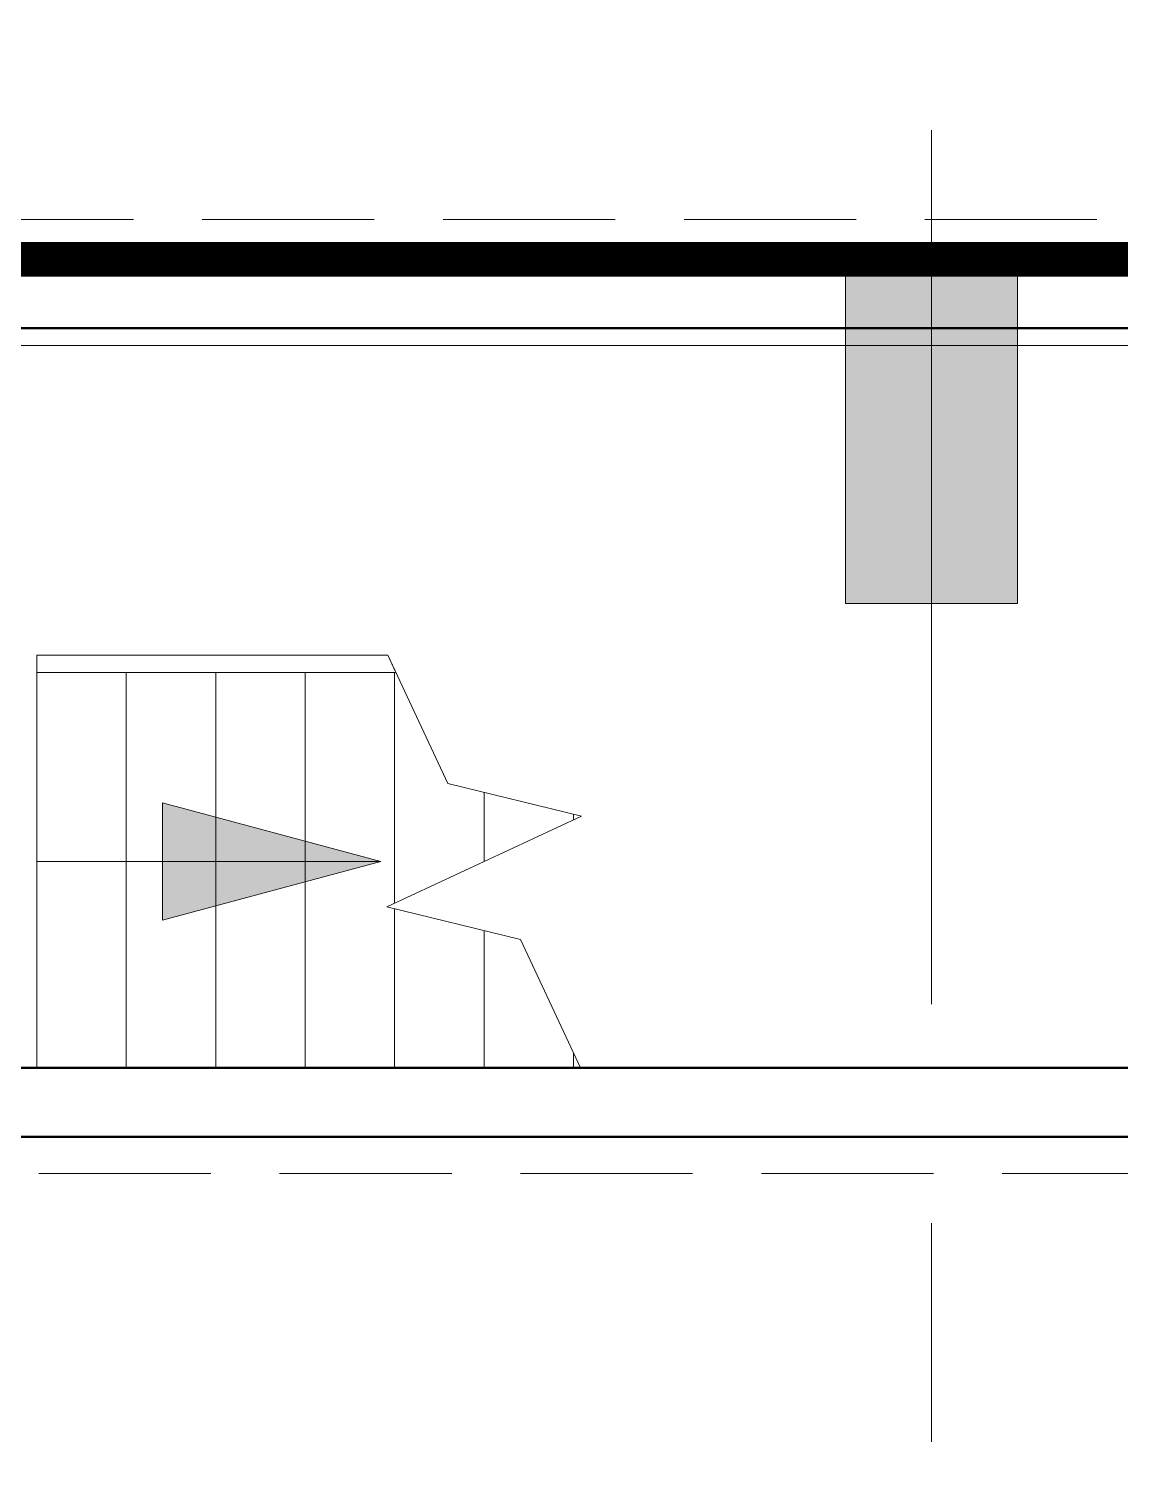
# Model space of a CAD drawing. Header units: metres. Extents: x 497148 to 498044, y 2998751 to 2999627.
# Drawn here: x 497589.311 to 497592.483, y 2999110.075 to 2999114.253 of the extents above; entities that cross this region are included whole.
import ezdxf

# ---------------------------------------------------------------- set-up
doc = ezdxf.new("R2010")
doc.units = ezdxf.units.M
for name, pattern in [('CENTER', [2, 1.25, -0.25, 0.25, -0.25]), ('DOTE', [2.4200000000000004, 2, -0.2, 0.02, -0.2]), ('ZQWS-虚线', [700.0000000000001, 500.0000000000001, -200]), ('ZQWS-轴网线', [4448, 2540, -636, 636, -636])]:
    doc.linetypes.add(name, pattern=pattern)
for name, color, linetype in [('A-WALL', 4, 'Continuous'), ('A-护栏', 13, 'Continuous'), ('A-楼板', 5, 'Continuous'), ('DOTE', 1, 'CENTER'), ('新建建筑', 2, 'Continuous'), ('楼层平面', 7, 'Continuous')]:
    doc.layers.add(name, color=color, linetype=linetype)
for name, color, linetype, lineweight in [('A-楼梯', 2, 'Continuous', 18), ('A-楼梯-面层线', 105, 'Continuous', 18), ('uBIM建-楼梯', 8, 'Continuous', 5), ('常规模型', 2, 'Continuous', 18), ('结-COLU', 7, 'Continuous', 5)]:
    doc.layers.add(name, color=color, linetype=linetype, lineweight=lineweight)
doc.layers.add('建筑轴线', color=1, linetype='DOTE', lineweight=15, plot=False)

# ---------------------------------------------------------------- blocks, each defined once
blk = doc.blocks.new('新块')
at = {"layer": '建筑轴线', "ltscale": 3}
blk.add_lwpolyline([(497572.434313934, 2999113.332702593), (497785.434313934, 2999113.332702593), (497785.434313934, 2999077.832702593), (497572.434313934, 2999077.832702593)], close=True, dxfattribs=at)
at = {"layer": '新建建筑', "linetype": 'Continuous', "const_width": 0.1}
blk.add_lwpolyline([(497785.684313934, 2999077.582702593), (497572.184313934, 2999077.582702593), (497572.184313934, 2999113.582702593), (497785.684313934, 2999113.582702593)], close=True, dxfattribs=at)
blk = doc.blocks.new('一层_dwg_一层-5204054-0_000平面图_118')
at = {"layer": '结-COLU', "color": 0, "flags": 128}
blk.add_lwpolyline([(49966.49610975757, 65529.4777527389), (50466.49610975758, 65529.4777527389), (50466.49610975758, 64529.4777527389), (49966.49610975757, 64529.4777527389)], close=True, dxfattribs=at)
blk = doc.blocks.new('一层_dwg-4685749-0_000平面图_118')
at = {"lineweight": 5}
h = blk.add_hatch(color=0, dxfattribs=at)
h.paths.add_polyline_path([(178893.7664674755, 10714.37364341245), (179393.7664674756, 10714.37364341245), (179393.7664674756, 11214.37364341245), (178893.7664674755, 11214.37364341245)], flags=0)
h.paths.add_polyline_path([(151568.7664674752, 10714.37364341291), (152068.7664674752, 10714.37364341291), (152068.7664674752, 11414.37364341292), (151568.7664674752, 11414.37364341292)], flags=0)
h.paths.add_polyline_path([(229893.7664674754, 10714.37364341291), (230393.7664674754, 10714.37364341291), (230393.7664674754, 11414.37364341292), (229893.7664674754, 11414.37364341292)], flags=0)
h.paths.add_polyline_path([(188068.7664674753, 10714.37364341291), (188068.7664674753, 11414.37364341292), (187568.7664674753, 11414.37364341292), (187568.7664674753, 10714.37364341291)], flags=0)
h.paths.add_polyline_path([(229743.7664674754, 10714.37364341291), (229743.7664674754, 11414.37364341292), (229243.7664674754, 11414.37364341292), (229243.7664674754, 10714.37364341291)], flags=0)
h.paths.add_polyline_path([(211568.7664674754, 10714.37364341291), (212068.7664674754, 10714.37364341291), (212068.7664674754, 11414.37364341292), (211568.7664674754, 11414.37364341292)], flags=0)
h.paths.add_polyline_path([(42068.76646747504, 10714.37364341291), (42568.76646747505, 10714.37364341291), (42568.76646747505, 11414.37364341292), (42068.76646747504, 11414.37364341292)], flags=0)
h.paths.add_polyline_path([(217568.7664674754, 10714.37364341291), (218068.7664674754, 10714.37364341291), (218068.7664674754, 11414.37364341292), (217568.7664674754, 11414.37364341292)], flags=0)
h.paths.add_polyline_path([(55568.76646747506, 10714.37364341291), (56068.76646747508, 10714.37364341291), (56068.76646747508, 11414.37364341292), (55568.76646747506, 11414.37364341292)], flags=0)
h.paths.add_polyline_path([(115568.7664674751, 10714.37364341291), (116068.7664674751, 10714.37364341291), (116068.7664674751, 11414.37364341292), (115568.7664674751, 11414.37364341292)], flags=0)
h.paths.add_polyline_path([(50068.76646747505, 10714.37364341291), (50068.76646747505, 11414.37364341292), (49568.76646747506, 11414.37364341292), (49568.76646747506, 10714.37364341291)], flags=0)
h.paths.add_polyline_path([(181568.7664674753, 10714.37364341291), (182068.7664674753, 10714.37364341291), (182068.7664674753, 11414.37364341292), (181568.7664674753, 11414.37364341292)], flags=0)
h.paths.add_polyline_path([(109743.7664674751, 10714.37364341291), (109743.7664674751, 11414.37364341292), (109243.7664674751, 11414.37364341292), (109243.7664674751, 10714.37364341291)], flags=0)
h.paths.add_polyline_path([(91568.7664674751, 10714.37364341291), (92068.7664674751, 10714.37364341291), (92068.7664674751, 11414.37364341292), (91568.7664674751, 11414.37364341292)], flags=0)
h.paths.add_polyline_path([(236068.7664674754, 10714.37364341291), (236068.7664674754, 11414.37364341292), (235568.7664674754, 11414.37364341292), (235568.7664674754, 10714.37364341291)], flags=0)
h.paths.add_polyline_path([(74068.76646747508, 10714.37364341291), (74068.76646747508, 11414.37364341292), (73568.76646747508, 11414.37364341292), (73568.76646747508, 10714.37364341291)], flags=0)
h.paths.add_polyline_path([(88568.7664674751, 10714.37364341291), (89068.76646747511, 10714.37364341291), (89068.76646747511, 11214.37364341292), (88568.7664674751, 11214.37364341292)], flags=0)
h.paths.add_polyline_path([(61568.76646747507, 10714.37364341291), (62068.76646747508, 10714.37364341291), (62068.76646747508, 11414.37364341292), (61568.76646747507, 11414.37364341292)], flags=0)
h.paths.add_polyline_path([(133568.7664674752, 10714.37364341291), (134068.7664674752, 10714.37364341291), (134068.7664674752, 11414.37364341292), (133568.7664674752, 11414.37364341292)], flags=0)
h.paths.add_polyline_path([(67568.76646747506, 10714.37364341291), (68068.76646747506, 10714.37364341291), (68068.76646747506, 11414.37364341292), (67568.76646747506, 11414.37364341292)], flags=0)
h.paths.add_polyline_path([(169568.7664674752, 10714.37364341291), (170068.7664674752, 10714.37364341291), (170068.7664674752, 11414.37364341292), (169568.7664674752, 11414.37364341292)], flags=0)
h.paths.add_polyline_path([(193568.7664674754, 10714.37364341291), (194068.7664674754, 10714.37364341291), (194068.7664674754, 11414.37364341292), (193568.7664674754, 11414.37364341292)], flags=0)
h.paths.add_polyline_path([(200068.7664674753, 10714.37364341291), (200068.7664674753, 11414.37364341292), (199568.7664674754, 11414.37364341292), (199568.7664674754, 10714.37364341291)], flags=0)
h.paths.add_polyline_path([(164068.7664674752, 10714.37364341291), (164068.7664674752, 11414.37364341292), (163568.7664674752, 11414.37364341292), (163568.7664674752, 10714.37364341291)], flags=0)
h.paths.add_polyline_path([(176393.7664674753, 10714.37364341291), (176393.7664674753, 11414.37364341292), (175893.7664674753, 11414.37364341292), (175893.7664674753, 10714.37364341291)], flags=0)
h.paths.add_polyline_path([(205868.7664674753, 10714.37364341291), (206368.7664674752, 10714.37364341291), (206368.7664674752, 11414.37364341292), (205868.7664674753, 11414.37364341292)], flags=0)
h.paths.add_polyline_path([(223568.7664674754, 10714.37364341291), (224068.7664674754, 10714.37364341291), (224068.7664674754, 11414.37364341292), (223568.7664674754, 11414.37364341292)], flags=0)
h.paths.add_polyline_path([(249568.7664674754, 10714.37364341291), (249568.7664674754, 11414.37364341292), (249068.7664674754, 11414.37364341292), (249068.7664674754, 10714.37364341291)], flags=0)
h.paths.add_polyline_path([(175743.7664674752, 10714.37364341291), (175743.7664674752, 11414.37364341292), (175243.7664674752, 11414.37364341292), (175243.7664674752, 10714.37364341291)], flags=0)
h.paths.add_polyline_path([(255568.7664674755, 10714.37364341291), (255568.7664674755, 11414.37364341292), (255068.7664674754, 11414.37364341292), (255068.7664674754, 10714.37364341291)], flags=0)
h.paths.add_polyline_path([(128068.7664674751, 10714.37364341291), (128068.7664674751, 11414.37364341292), (127568.7664674752, 11414.37364341292), (127568.7664674752, 10714.37364341291)], flags=0)
h.paths.add_polyline_path([(79568.76646747508, 10714.37364341291), (80068.76646747507, 10714.37364341291), (80068.76646747507, 11414.37364341292), (79568.76646747508, 11414.37364341292)], flags=0)
h.paths.add_polyline_path([(243568.7664674754, 10714.37364341291), (243568.7664674754, 11414.37364341292), (243068.7664674754, 11414.37364341292), (243068.7664674754, 10714.37364341291)], flags=0)
h.paths.add_polyline_path([(85568.76646747511, 10714.37364341291), (86068.7664674751, 10714.37364341291), (86068.7664674751, 11414.37364341292), (85568.76646747511, 11414.37364341292)], flags=0)
h.paths.add_polyline_path([(98068.76646747511, 10714.37364341293), (98068.76646747511, 11414.37364341294), (97568.76646747511, 11414.37364341294), (97568.76646747511, 10714.37364341293), (97686.14037143515, 10714.37364341293)], flags=0)
h.paths.add_polyline_path([(103568.7664674751, 10714.37364341293), (104068.7664674751, 10714.37364341293), (104068.7664674751, 11414.37364341294), (103568.7664674751, 11414.37364341294)], flags=0)
h.paths.add_polyline_path([(121568.766467475, 10714.37364341294), (122068.766467475, 10714.37364341294), (122068.766467475, 11414.37364341294), (121568.766467475, 11414.37364341294)], flags=0)
h.paths.add_polyline_path([(110393.7664674751, 10714.37364341294), (110393.7664674751, 11414.37364341294), (109893.7664674751, 11414.37364341294), (109893.7664674751, 10714.37364341294)], flags=0)
h.paths.add_polyline_path([(146068.7664674752, 10714.37364341295), (146068.7664674752, 11414.37364341295), (145568.7664674752, 11414.37364341295), (145568.7664674752, 10714.37364341295)], flags=0)
h.paths.add_polyline_path([(158068.7664674752, 10714.37364341295), (158068.7664674752, 11414.37364341295), (157568.7664674752, 11414.37364341295), (157568.7664674752, 10714.37364341295)], flags=0)
h.paths.add_polyline_path([(140068.7664674752, 10714.37364341295), (140068.7664674752, 11414.37364341295), (139568.7664674752, 11414.37364341295), (139568.7664674752, 10714.37364341295)], flags=0)
h.paths.add_polyline_path([(243568.7664674752, 13164.37364341227), (243568.7664674752, 13664.37364341227), (243068.7664674752, 13664.37364341227), (243068.7664674752, 13164.37364341227)], flags=0)
h.paths.add_polyline_path([(249068.7664674752, 13164.37364341227), (249568.7664674752, 13164.37364341227), (249568.7664674752, 13664.37364341227), (249068.7664674752, 13664.37364341227)], flags=0)
h.paths.add_polyline_path([(140068.766467475, 15214.37364341295), (140068.766467475, 15714.37364341295), (139568.7664674751, 15714.37364341295), (139568.7664674751, 15214.37364341295)], flags=0)
h.paths.add_polyline_path([(157568.7664674753, 15214.37364341295), (158068.7664674753, 15214.37364341295), (158068.7664674753, 15714.37364341295), (157568.7664674753, 15714.37364341295)], flags=0)
h.paths.add_polyline_path([(151568.7664674751, 15214.37364341295), (152068.7664674751, 15214.37364341295), (152068.7664674751, 15714.37364341295), (151568.7664674751, 15714.37364341295)], flags=0)
h.paths.add_polyline_path([(128068.766467475, 15214.37364341295), (128068.766467475, 15714.37364341295), (127568.766467475, 15714.37364341295), (127568.766467475, 15214.37364341295)], flags=0)
h.paths.add_polyline_path([(146068.7664674751, 15214.37364341295), (146068.7664674751, 15714.37364341295), (145568.766467475, 15714.37364341295), (145568.766467475, 15214.37364341295)], flags=0)
h.paths.add_polyline_path([(133568.766467475, 15214.37364341295), (134068.766467475, 15214.37364341295), (134068.766467475, 15714.37364341295), (133568.766467475, 15714.37364341295)], flags=0)
h.paths.add_polyline_path([(88568.7664674751, 18064.37364341292), (89068.76646747511, 18064.37364341292), (89068.76646747511, 18564.37364341292), (88568.7664674751, 18564.37364341292)], flags=0)
h.paths.add_polyline_path([(79718.76646747516, 18064.37364341292), (80068.76646747507, 18064.37364341292), (80068.76646747507, 18564.37364341292), (79568.76646747508, 18564.37364341292), (79568.76646747508, 18064.37364341292)], flags=0)
h.paths.add_polyline_path([(85568.76646747511, 18064.37364341292), (86068.7664674751, 18064.37364341292), (86068.7664674751, 18564.37364341292), (85568.76646747511, 18564.37364341292)], flags=0)
h.paths.add_polyline_path([(74068.76646747508, 18064.37364341293), (74068.76646747508, 18564.37364341293), (73568.76646747508, 18564.37364341293), (73568.76646747508, 18064.37364341293)], flags=0)
h.paths.add_polyline_path([(178893.7664674756, 18064.37364341294), (179393.7664674756, 18064.37364341294), (179393.7664674756, 18564.37364341294), (178893.7664674756, 18564.37364341294)], flags=0)
h.paths.add_polyline_path([(164068.7664674751, 18064.37364341295), (164068.7664674751, 18564.37364341295), (163568.7664674751, 18564.37364341295), (163568.7664674751, 18064.37364341295)], flags=0)
h.paths.add_polyline_path([(175243.7664674751, 18064.37364341295), (175743.7664674751, 18064.37364341295), (175743.7664674751, 18564.37364341295), (175243.7664674751, 18564.37364341295)], flags=0)
h.paths.add_polyline_path([(175893.7664674753, 18064.37364341295), (176393.7664674753, 18064.37364341295), (176393.7664674753, 18564.37364341295), (175893.7664674753, 18564.37364341295)], flags=0)
h.paths.add_polyline_path([(169568.7664674751, 18064.37364341299), (170068.7664674751, 18064.37364341299), (170068.7664674751, 18564.37364341299), (169568.7664674751, 18564.37364341299)], flags=0)
h.paths.add_polyline_path([(169568.7664674752, 20714.37364341298), (170068.7664674752, 20714.37364341298), (170068.7664674752, 21714.37364341298), (169568.7664674752, 21714.37364341298), (169568.7664674752, 21013.89584500883)], flags=0)
h.paths.add_polyline_path([(55568.76646747506, 20714.37364341298), (56068.76646747508, 20714.37364341298), (56068.76646747508, 21714.37364341298), (55568.76646747506, 21714.37364341298), (55568.76646747506, 21013.89584500883)], flags=0)
h.paths.add_polyline_path([(175743.7664674753, 20714.37364341298), (175743.7664674753, 21714.37364341298), (175243.7664674753, 21714.37364341298), (175243.7664674753, 20714.37364341298)], flags=0)
h.paths.add_polyline_path([(49568.76646747506, 20714.37364341298), (50068.76646747505, 20714.37364341298), (50068.76646747505, 21714.37364341298), (49568.76646747506, 21714.37364341298), (49568.76646747506, 21013.89584500883)], flags=0)
h.paths.add_polyline_path([(164068.7664674752, 20714.37364341298), (164068.7664674752, 21714.37364341298), (163568.7664674752, 21714.37364341298), (163568.7664674752, 20714.37364341298)], flags=0)
h.paths.add_polyline_path([(133568.7664674752, 20714.37364341298), (134068.7664674752, 20714.37364341298), (134068.7664674752, 21714.37364341298), (133568.7664674752, 21714.37364341298), (133568.7664674752, 21013.89584500883)], flags=0)
h.paths.add_polyline_path([(158068.7664674752, 20714.37364341298), (158068.7664674752, 21714.37364341298), (157568.7664674752, 21714.37364341298), (157568.7664674752, 20714.37364341298)], flags=0)
h.paths.add_polyline_path([(92068.7664674751, 20714.37364341298), (92068.7664674751, 21714.37364341298), (91568.7664674751, 21714.37364341298), (91568.7664674751, 20714.37364341298)], flags=0)
h.paths.add_polyline_path([(61568.76646747507, 20714.37364341298), (62068.76646747508, 20714.37364341298), (62068.76646747508, 21714.37364341298), (61568.76646747507, 21714.37364341298), (61568.76646747507, 21013.89584500883)], flags=0)
h.paths.add_polyline_path([(73568.76646747508, 20714.37364341298), (74068.76646747508, 20714.37364341298), (74068.76646747508, 21714.37364341298), (73568.76646747508, 21714.37364341298), (73568.76646747508, 21013.89584500883)], flags=0)
h.paths.add_polyline_path([(67568.76646747507, 20714.37364341298), (68068.76646747507, 20714.37364341298), (68068.76646747507, 21714.37364341298), (67568.76646747507, 21714.37364341298), (67568.76646747507, 21013.89584500883)], flags=0)
h.paths.add_polyline_path([(85568.76646747511, 20714.37364341298), (86068.7664674751, 20714.37364341298), (86068.7664674751, 21714.37364341298), (85568.76646747511, 21714.37364341298), (85568.76646747511, 21013.89584500883)], flags=0)
h.paths.add_polyline_path([(109743.7664674751, 20714.37364341298), (109743.7664674751, 21714.37364341298), (109243.7664674751, 21714.37364341298), (109243.7664674751, 20714.37364341298)], flags=0)
h.paths.add_polyline_path([(42068.76646747504, 20714.37364341298), (42568.76646747505, 20714.37364341298), (42568.76646747505, 21714.37364341298), (42068.76646747504, 21714.37364341298), (42068.76646747504, 21013.89584500883)], flags=0)
h.paths.add_polyline_path([(151568.7664674752, 20714.37364341298), (152068.7664674752, 20714.37364341298), (152068.7664674752, 21714.37364341298), (151568.7664674752, 21714.37364341298), (151568.7664674752, 21013.89584500883)], flags=0)
h.paths.add_polyline_path([(206368.7664674752, 20714.373643413), (206368.7664674752, 21714.37364341299), (205868.7664674753, 21714.37364341299), (205868.7664674753, 20714.373643413)], flags=0)
h.paths.add_polyline_path([(249068.7664674754, 20714.373643413), (249568.7664674754, 20714.373643413), (249568.7664674754, 21714.37364341299), (249068.7664674754, 21714.37364341299), (249068.7664674754, 21013.89584500883)], flags=0)
h.paths.add_polyline_path([(255568.7664674755, 20714.373643413), (255568.7664674755, 21714.37364341299), (255068.7664674754, 21714.37364341299), (255068.7664674754, 20714.373643413)], flags=0)
h.paths.add_polyline_path([(212068.7664674754, 20714.373643413), (212068.7664674754, 21714.37364341299), (211568.7664674754, 21714.37364341299), (211568.7664674754, 20714.373643413)], flags=0)
h.paths.add_polyline_path([(217568.7664674754, 20714.373643413), (218068.7664674754, 20714.373643413), (218068.7664674754, 21714.37364341299), (217568.7664674754, 21714.37364341299), (217568.7664674754, 21013.89584500883)], flags=0)
h.paths.add_polyline_path([(224068.7664674754, 20714.373643413), (224068.7664674754, 21714.37364341299), (223568.7664674754, 21714.37364341299), (223568.7664674754, 20714.373643413)], flags=0)
h.paths.add_polyline_path([(199568.7664674754, 20714.373643413), (200068.7664674753, 20714.373643413), (200068.7664674753, 21714.37364341299), (199568.7664674754, 21714.37364341299), (199568.7664674754, 21013.89584500883)], flags=0)
h.paths.add_polyline_path([(193568.7664674754, 20714.373643413), (194068.7664674754, 20714.373643413), (194068.7664674754, 21714.37364341299), (193568.7664674754, 21714.37364341299), (193568.7664674754, 21013.89584500883)], flags=0)
h.paths.add_polyline_path([(80068.76646747507, 20714.373643413), (80068.76646747507, 21714.37364341299), (79568.76646747508, 21714.37364341299), (79568.76646747508, 20714.373643413)], flags=0)
h.paths.add_polyline_path([(97686.14037143515, 20714.373643413), (98068.76646747511, 20714.373643413), (98068.76646747511, 21714.37364341299), (97568.76646747511, 21714.37364341299), (97568.76646747511, 20714.373643413)], flags=0)
h.paths.add_polyline_path([(116068.7664674751, 20714.373643413), (116068.7664674751, 21714.37364341299), (115568.7664674751, 21714.37364341299), (115568.7664674751, 20714.373643413)], flags=0)
h.paths.add_polyline_path([(104068.7664674751, 20714.373643413), (104068.7664674751, 21714.37364341299), (103568.7664674751, 21714.37364341299), (103568.7664674751, 20714.373643413)], flags=0)
h.paths.add_polyline_path([(181568.7664674753, 20714.373643413), (182068.7664674753, 20714.373643413), (182068.7664674753, 21714.37364341299), (181568.7664674753, 21714.37364341299), (181568.7664674753, 21013.89584500883)], flags=0)
h.paths.add_polyline_path([(188068.7664674753, 20714.373643413), (188068.7664674753, 21714.37364341299), (187568.7664674753, 21714.37364341299), (187568.7664674753, 20714.373643413)], flags=0)
h.paths.add_polyline_path([(235568.7664674754, 20714.373643413), (236068.7664674754, 20714.373643413), (236068.7664674754, 21714.37364341299), (235568.7664674754, 21714.37364341299), (235568.7664674754, 21013.89584500883)], flags=0)
h.paths.add_polyline_path([(229243.7664674754, 20714.373643413), (229743.7664674754, 20714.373643413), (229743.7664674754, 21714.37364341299), (229243.7664674754, 21714.37364341299), (229243.7664674754, 21013.89584500883)], flags=0)
h.paths.add_polyline_path([(139568.7664674752, 20714.373643413), (140068.7664674752, 20714.373643413), (140068.7664674752, 21714.37364341299), (139568.7664674752, 21714.37364341299), (139568.7664674752, 21013.89584500883)], flags=0)
h.paths.add_polyline_path([(230393.7664674754, 20714.373643413), (230393.7664674754, 21714.37364341299), (229893.7664674754, 21714.37364341299), (229893.7664674754, 20714.373643413)], flags=0)
h.paths.add_polyline_path([(110393.7664674751, 20714.373643413), (110393.7664674751, 21714.37364341299), (109893.7664674751, 21714.37364341299), (109893.7664674751, 20714.373643413)], flags=0)
h.paths.add_polyline_path([(243068.7664674754, 20714.373643413), (243568.7664674754, 20714.373643413), (243568.7664674754, 21714.37364341299), (243068.7664674754, 21714.37364341299), (243068.7664674754, 21013.89584500883)], flags=0)
h.paths.add_polyline_path([(122068.766467475, 20714.373643413), (122068.766467475, 21714.37364341299), (121568.766467475, 21714.37364341299), (121568.766467475, 20714.373643413)], flags=0)
h.paths.add_polyline_path([(128068.766467475, 20714.373643413), (128068.766467475, 21714.37364341299), (127568.766467475, 21714.37364341299), (127568.766467475, 20714.373643413)], flags=0)
h.paths.add_polyline_path([(176393.7664674753, 20714.373643413), (176393.7664674753, 21714.37364341301), (175893.7664674753, 21714.37364341301), (175893.7664674753, 20714.373643413)], flags=0)
h.paths.add_polyline_path([(145568.7664674752, 20714.373643413), (146068.7664674752, 20714.373643413), (146068.7664674752, 21714.37364341301), (145568.7664674752, 21714.37364341301), (145568.7664674752, 21013.89584500883)], flags=0)
h.paths.add_polyline_path([(206368.7664674752, 23189.37364341294), (206368.7664674752, 24839.37364341293), (205868.7664674751, 24839.37364341293), (205868.7664674751, 23189.37364341294)], flags=0)
h.paths.add_polyline_path([(199568.7664674752, 23189.37364341294), (200068.7664674753, 23189.37364341294), (200068.7664674753, 24839.37364341293), (199568.7664674752, 24839.37364341293)], flags=0)
h.paths.add_polyline_path([(194068.7664674753, 23189.37364341294), (194068.7664674753, 24839.37364341293), (193568.7664674753, 24839.37364341293), (193568.7664674753, 23189.37364341294)], flags=0)
h.paths.add_polyline_path([(229043.7664674753, 23564.37364341293), (229743.7664674753, 23564.37364341293), (229743.7664674753, 24264.37364341292), (229043.7664674753, 24264.37364341292)], flags=0)
h.paths.add_polyline_path([(224168.7664674752, 23564.37364341293), (224168.7664674752, 24264.37364341292), (223468.7664674752, 24264.37364341292), (223468.7664674752, 23564.37364341293)], flags=0)
h.paths.add_polyline_path([(217468.7664674751, 23564.37364341293), (218168.766467475, 23564.37364341293), (218168.766467475, 24264.37364341292), (217468.7664674751, 24264.37364341292)], flags=0)
h.paths.add_polyline_path([(212168.7664674752, 23564.37364341293), (212168.7664674752, 24264.37364341292), (211468.7664674753, 24264.37364341292), (211468.7664674753, 23564.37364341293)], flags=0)
h.paths.add_polyline_path([(230593.7664674753, 23564.37364341583), (230593.7664674753, 24264.37364341583), (229893.7664674753, 24264.37364341583), (229893.7664674753, 23564.37364341583)], flags=0)
h.paths.add_polyline_path([(187543.7664674752, 24289.37364341293), (188093.7664674752, 24289.37364341293), (188093.7664674752, 24839.37364341293), (187543.7664674752, 24839.37364341293)], flags=0)
h.paths.add_polyline_path([(182093.7664674752, 24289.37364341293), (182093.7664674752, 24839.37364341293), (181543.7664674752, 24839.37364341293), (181543.7664674752, 24289.37364341293)], flags=0)
h.paths.add_polyline_path([(104093.7664674751, 24289.37364341294), (104093.7664674751, 24839.37364341293), (103543.7664674751, 24839.37364341293), (103543.7664674751, 24289.37364341294)], flags=0)
h.paths.add_polyline_path([(109893.7664674751, 24289.37364341294), (110443.7664674751, 24289.37364341294), (110443.7664674751, 24839.37364341293), (109893.7664674751, 24839.37364341293)], flags=0)
h.paths.add_polyline_path([(121543.7664674752, 24289.37364341294), (122093.7664674751, 24289.37364341294), (122093.7664674751, 24839.37364341293), (121543.7664674752, 24839.37364341293)], flags=0)
h.paths.add_polyline_path([(97686.14037143515, 24289.37364341294), (98093.76646747511, 24289.37364341294), (98093.76646747511, 24839.37364341293), (97543.76646747513, 24839.37364341293), (97543.76646747513, 24289.37364341294)], flags=0)
h.paths.add_polyline_path([(163543.7664674752, 24289.37364341294), (164093.7664674752, 24289.37364341294), (164093.7664674752, 24839.37364341293), (163543.7664674752, 24839.37364341293)], flags=0)
h.paths.add_polyline_path([(175193.7664674753, 24289.37364341294), (175743.7664674753, 24289.37364341294), (175743.7664674753, 24839.37364341293), (175193.7664674753, 24839.37364341293)], flags=0)
h.paths.add_polyline_path([(133543.7664674751, 24289.37364341294), (134093.7664674752, 24289.37364341294), (134093.7664674752, 24839.37364341293), (133543.7664674751, 24839.37364341293)], flags=0)
h.paths.add_polyline_path([(175893.7664674753, 24289.37364341294), (176443.7664674753, 24289.37364341294), (176443.7664674753, 24839.37364341293), (175893.7664674753, 24839.37364341293)], flags=0)
h.paths.add_polyline_path([(146093.7664674752, 24289.37364341294), (146093.7664674752, 24839.37364341293), (145543.7664674752, 24839.37364341293), (145543.7664674752, 24289.37364341294)], flags=0)
h.paths.add_polyline_path([(80093.7664674751, 24289.37364341294), (80093.7664674751, 24839.37364341293), (79543.76646747511, 24839.37364341293), (79543.76646747511, 24289.37364341294)], flags=0)
h.paths.add_polyline_path([(85543.7664674751, 24289.37364341294), (86093.76646747511, 24289.37364341294), (86093.76646747511, 24839.37364341293), (85543.7664674751, 24839.37364341293)], flags=0)
h.paths.add_polyline_path([(128093.7664674752, 24289.37364341294), (128093.7664674752, 24839.37364341293), (127543.7664674751, 24839.37364341293), (127543.7664674751, 24289.37364341294)], flags=0)
h.paths.add_polyline_path([(151543.7664674752, 24289.37364341294), (152093.7664674752, 24289.37364341294), (152093.7664674752, 24839.37364341293), (151543.7664674752, 24839.37364341293)], flags=0)
h.paths.add_polyline_path([(109193.7664674751, 24289.37364341294), (109743.7664674751, 24289.37364341294), (109743.7664674751, 24839.37364341293), (109193.7664674751, 24839.37364341293)], flags=0)
h.paths.add_polyline_path([(169543.7664674752, 24289.37364341295), (170093.7664674752, 24289.37364341295), (170093.7664674752, 24839.37364341295), (169543.7664674752, 24839.37364341295)], flags=0)
h.paths.add_polyline_path([(140093.7664674752, 24289.37364341295), (140093.7664674752, 24839.37364341295), (139543.7664674752, 24839.37364341295), (139543.7664674752, 24289.37364341295)], flags=0)
h.paths.add_polyline_path([(157543.7664674752, 24289.37364341295), (158093.7664674752, 24289.37364341295), (158093.7664674752, 24839.37364341295), (157543.7664674752, 24839.37364341295)], flags=0)
h.paths.add_polyline_path([(91543.76646747511, 24289.37364341295), (92093.7664674751, 24289.37364341295), (92093.7664674751, 24839.37364341295), (91543.76646747511, 24839.37364341295)], flags=0)
h.paths.add_polyline_path([(115543.7664674751, 24289.37364341295), (116093.7664674751, 24289.37364341295), (116093.7664674751, 24839.37364341295), (115543.7664674751, 24839.37364341295)], flags=0)
h.paths.add_polyline_path([(235543.7664674755, 27439.3736434129), (236093.7664674755, 27439.3736434129), (236093.7664674755, 27989.3736434129), (235543.7664674755, 27989.3736434129)], flags=0)
h.paths.add_polyline_path([(243043.7664674755, 27439.3736434129), (243593.7664674754, 27439.3736434129), (243593.7664674754, 27989.3736434129), (243043.7664674755, 27989.3736434129)], flags=0)
h.paths.add_polyline_path([(249593.7664674755, 27439.3736434129), (249593.7664674755, 27989.3736434129), (249043.7664674755, 27989.3736434129), (249043.7664674755, 27439.3736434129)], flags=0)
h.paths.add_polyline_path([(62093.76646747501, 27439.37364341294), (62093.76646747501, 27989.37364341294), (61543.76646747503, 27989.37364341294), (61543.76646747503, 27439.37364341294)], flags=0)
h.paths.add_polyline_path([(64568.76646747502, 27439.37364341294), (65118.76646747503, 27439.37364341294), (65118.76646747503, 27989.37364341294), (64568.76646747502, 27989.37364341294)], flags=0)
h.paths.add_polyline_path([(56093.76646747508, 27439.37364341294), (56093.76646747508, 27989.37364341294), (55543.76646747507, 27989.37364341294), (55543.76646747507, 27439.37364341294)], flags=0)
h.paths.add_polyline_path([(50093.76646747506, 27439.37364341294), (50093.76646747506, 27989.37364341294), (49558.76646747514, 27989.37364341294), (49558.76646747514, 27439.37364341294)], flags=0)
h.paths.add_polyline_path([(255568.7664674753, 27464.37364341294), (255568.7664674753, 27964.37364341293), (254768.7664674754, 27964.37364341293), (254768.7664674754, 27464.37364341294)], flags=0)
h.paths.add_polyline_path([(42578.76646747513, 27464.37364341294), (42578.76646747513, 27964.37364341295), (42068.76646747504, 27964.37364341295), (42068.76646747504, 27464.37364341294)], flags=0)
h.paths.add_polyline_path([(243593.7664674754, 34739.37364341291), (243593.7664674754, 35289.3736434129), (243043.7664674755, 35289.3736434129), (243043.7664674755, 34739.37364341291)], flags=0)
h.paths.add_polyline_path([(249043.7664674755, 34739.37364341291), (249593.7664674755, 34739.37364341291), (249593.7664674755, 35289.3736434129), (249043.7664674755, 35289.3736434129)], flags=0)
h.paths.add_polyline_path([(236093.7664674755, 34739.37364341291), (236093.7664674755, 35289.3736434129), (235543.7664674755, 35289.3736434129), (235543.7664674755, 34739.37364341291)], flags=0)
h.paths.add_polyline_path([(64568.76646747502, 34739.37364341295), (65118.76646747503, 34739.37364341295), (65118.76646747503, 35289.37364341295), (64568.76646747502, 35289.37364341295)], flags=0)
h.paths.add_polyline_path([(55543.76646747507, 34739.37364341295), (56093.76646747508, 34739.37364341295), (56093.76646747508, 35289.37364341295), (55543.76646747507, 35289.37364341295)], flags=0)
h.paths.add_polyline_path([(49558.76646747514, 34739.37364341295), (50093.76646747506, 34739.37364341295), (50093.76646747506, 35289.37364341295), (49558.76646747514, 35289.37364341295), (49558.76646747514, 35274.37364341288)], flags=0)
h.paths.add_polyline_path([(61543.76646747503, 34739.37364341295), (62093.76646747501, 34739.37364341295), (62093.76646747501, 35289.37364341295), (61543.76646747503, 35289.37364341295)], flags=0)
h.paths.add_polyline_path([(42578.76646747513, 34764.37364341294), (42578.76646747513, 35264.37364341294), (42068.76646747504, 35264.37364341294), (42068.76646747504, 34764.37364341294)], flags=0)
h.paths.add_polyline_path([(255568.7664674753, 34764.37364341294), (255568.7664674753, 35264.37364341295), (254768.7664674754, 35264.37364341295), (254768.7664674754, 34764.37364341294)], flags=0)
h.paths.add_polyline_path([(229768.7664674755, 37589.37364341292), (229768.7664674755, 38139.37364341292), (229218.7664674755, 38139.37364341292), (229218.7664674755, 37589.37364341292)], flags=0)
h.paths.add_polyline_path([(187543.7664674754, 37589.37364341292), (188093.7664674754, 37589.37364341292), (188093.7664674754, 38139.37364341292), (187543.7664674754, 38139.37364341292)], flags=0)
h.paths.add_polyline_path([(236093.7664674755, 37589.37364341292), (236093.7664674755, 38139.37364341292), (235543.7664674755, 38139.37364341292), (235543.7664674755, 37589.37364341292)], flags=0)
h.paths.add_polyline_path([(212093.7664674754, 37589.37364341292), (212093.7664674754, 38139.37364341292), (211543.7664674754, 38139.37364341292), (211543.7664674754, 37589.37364341292)], flags=0)
h.paths.add_polyline_path([(182093.7664674754, 37589.37364341292), (182093.7664674754, 38139.37364341292), (181543.7664674754, 38139.37364341292), (181543.7664674754, 37589.37364341292)], flags=0)
h.paths.add_polyline_path([(243593.7664674754, 37589.37364341292), (243593.7664674754, 38139.37364341292), (243043.7664674755, 38139.37364341292), (243043.7664674755, 37589.37364341292)], flags=0)
h.paths.add_polyline_path([(230418.7664674755, 37589.37364341292), (230418.7664674755, 38139.37364341292), (229868.7664674755, 38139.37364341292), (229868.7664674755, 37589.37364341292)], flags=0)
h.paths.add_polyline_path([(199543.7664674754, 37589.37364341292), (200093.7664674754, 37589.37364341292), (200093.7664674754, 38139.37364341292), (199543.7664674754, 38139.37364341292)], flags=0)
h.paths.add_polyline_path([(249043.7664674755, 37589.37364341292), (249593.7664674755, 37589.37364341292), (249593.7664674755, 38139.37364341292), (249043.7664674755, 38139.37364341292)], flags=0)
h.paths.add_polyline_path([(205843.7664674754, 37589.37364341292), (206393.7664674753, 37589.37364341292), (206393.7664674753, 38139.37364341292), (205843.7664674754, 38139.37364341292)], flags=0)
h.paths.add_polyline_path([(223543.7664674755, 37589.37364341292), (224093.7664674754, 37589.37364341292), (224093.7664674754, 38139.37364341292), (223543.7664674755, 38139.37364341292)], flags=0)
h.paths.add_polyline_path([(218093.7664674754, 37589.37364341292), (218093.7664674754, 38139.37364341292), (217543.7664674754, 38139.37364341292), (217543.7664674754, 37589.37364341292)], flags=0)
h.paths.add_polyline_path([(194093.7664674754, 37589.37364341292), (194093.7664674754, 38139.37364341292), (193543.7664674754, 38139.37364341292), (193543.7664674754, 37589.37364341292)], flags=0)
h.paths.add_polyline_path([(163543.7664674753, 37589.37364341293), (164093.7664674752, 37589.37364341293), (164093.7664674752, 38139.37364341292), (163543.7664674753, 38139.37364341292)], flags=0)
h.paths.add_polyline_path([(157543.7664674753, 37589.37364341293), (158093.7664674753, 37589.37364341293), (158093.7664674753, 38139.37364341292), (157543.7664674753, 38139.37364341292)], flags=0)
h.paths.add_polyline_path([(176443.7664674755, 37589.37364341293), (176443.7664674755, 38139.37364341292), (175893.7664674755, 38139.37364341292), (175893.7664674755, 37589.37364341293)], flags=0)
h.paths.add_polyline_path([(146093.7664674752, 37589.37364341293), (146093.7664674752, 38139.37364341292), (145543.7664674752, 38139.37364341292), (145543.7664674752, 37589.37364341293)], flags=0)
h.paths.add_polyline_path([(169543.7664674752, 37589.37364341293), (170093.7664674752, 37589.37364341293), (170093.7664674752, 38139.37364341292), (169543.7664674752, 38139.37364341292)], flags=0)
h.paths.add_polyline_path([(139543.7664674752, 37589.37364341295), (140093.7664674752, 37589.37364341295), (140093.7664674752, 38139.37364341294), (139543.7664674752, 38139.37364341294)], flags=0)
h.paths.add_polyline_path([(91543.76646747511, 37589.37364341295), (92093.7664674751, 37589.37364341295), (92093.7664674751, 38139.37364341294), (91543.76646747511, 38139.37364341294)], flags=0)
h.paths.add_polyline_path([(97543.76646747517, 37589.37364341295), (98093.76646747516, 37589.37364341295), (98093.76646747516, 38139.37364341294), (97543.76646747517, 38139.37364341294)], flags=0)
h.paths.add_polyline_path([(80093.76646747516, 37589.37364341295), (80093.76646747516, 38139.37364341294), (79543.76646747514, 38139.37364341294), (79543.76646747514, 37589.37364341295)], flags=0)
h.paths.add_polyline_path([(115543.7664674752, 37589.37364341295), (116093.7664674752, 37589.37364341295), (116093.7664674752, 38139.37364341294), (115543.7664674752, 38139.37364341294)], flags=0)
h.paths.add_polyline_path([(134093.7664674752, 37589.37364341295), (134093.7664674752, 38139.37364341294), (133543.7664674752, 38139.37364341294), (133543.7664674752, 37589.37364341295)], flags=0)
h.paths.add_polyline_path([(85543.7664674751, 37589.37364341295), (86093.76646747511, 37589.37364341295), (86093.76646747511, 38139.37364341294), (85543.7664674751, 38139.37364341294)], flags=0)
h.paths.add_polyline_path([(104093.7664674752, 37589.37364341295), (104093.7664674752, 38139.37364341296), (103543.7664674752, 38139.37364341296), (103543.7664674752, 37589.37364341295)], flags=0)
h.paths.add_polyline_path([(109743.7664674751, 37589.37364341295), (109743.7664674751, 38139.37364341296), (109193.7664674751, 38139.37364341296), (109193.7664674751, 37589.37364341295)], flags=0)
h.paths.add_polyline_path([(56093.76646747508, 37589.37364341295), (56093.76646747508, 38139.37364341296), (55543.76646747507, 38139.37364341296), (55543.76646747507, 37589.37364341295)], flags=0)
h.paths.add_polyline_path([(73543.76646747514, 37589.37364341295), (74093.76646747514, 37589.37364341295), (74093.76646747514, 38139.37364341296), (73543.76646747514, 38139.37364341296)], flags=0)
h.paths.add_polyline_path([(50093.76646747506, 37589.37364341295), (50093.76646747506, 38139.37364341296), (49558.76646747514, 38139.37364341296), (49558.76646747514, 37589.37364341295)], flags=0)
h.paths.add_polyline_path([(127543.7664674752, 37589.37364341295), (128093.7664674752, 37589.37364341295), (128093.7664674752, 38139.37364341296), (127543.7664674752, 38139.37364341296)], flags=0)
h.paths.add_polyline_path([(122093.7664674751, 37589.37364341295), (122093.7664674751, 38139.37364341296), (121543.7664674751, 38139.37364341296), (121543.7664674751, 37589.37364341295)], flags=0)
h.paths.add_polyline_path([(110443.7664674752, 37589.37364341295), (110443.7664674752, 38139.37364341296), (109893.7664674752, 38139.37364341296), (109893.7664674752, 37589.37364341295)], flags=0)
h.paths.add_polyline_path([(175743.7664674753, 37589.37364341295), (175743.7664674753, 38139.37364341296), (175193.7664674753, 38139.37364341296), (175193.7664674753, 37589.37364341295)], flags=0)
h.paths.add_polyline_path([(152093.7664674752, 37589.37364341295), (152093.7664674752, 38139.37364341296), (151543.7664674752, 38139.37364341296), (151543.7664674752, 37589.37364341295)], flags=0)
h.paths.add_polyline_path([(68093.76646747513, 37589.37364341295), (68093.76646747513, 38139.37364341296), (67543.76646747513, 38139.37364341296), (67543.76646747513, 37589.37364341295)], flags=0)
h.paths.add_polyline_path([(62093.76646747507, 37589.37364341295), (62093.76646747507, 38139.37364341296), (61543.76646747508, 38139.37364341296), (61543.76646747508, 37589.37364341295)], flags=0)
h.paths.add_polyline_path([(42578.76646747513, 37614.37364341295), (42578.76646747513, 38114.37364341295), (42068.76646747504, 38114.37364341295), (42068.76646747504, 37614.37364341295)], flags=0)
h.paths.add_polyline_path([(255568.7664674753, 37614.37364341295), (255568.7664674753, 38114.37364341295), (254768.7664674754, 38114.37364341295), (254768.7664674754, 37614.37364341295)], flags=0)
h.paths.add_polyline_path([(243068.7664674752, 43764.35960061727), (243568.7664674752, 43764.35960061727), (243568.7664674752, 44264.35960061727), (243068.7664674752, 44264.35960061727), (243068.7664674752, 43864.3596006173)], flags=0)
h.paths.add_polyline_path([(249068.7664674752, 43764.35960061727), (249568.7664674752, 43764.35960061727), (249568.7664674752, 44264.35960061727), (249068.7664674752, 44264.35960061727)], flags=0)
h.paths.add_polyline_path([(255568.7664674755, 45714.37364341292), (255568.7664674755, 46714.37364341293), (255068.7664674754, 46714.37364341293), (255068.7664674754, 45714.37364341292)], flags=0)
h.paths.add_polyline_path([(249068.7664674754, 45714.37364341292), (249568.7664674754, 45714.37364341292), (249568.7664674754, 46714.37364341293), (249068.7664674754, 46714.37364341293)], flags=0)
h.paths.add_polyline_path([(243568.7664674754, 45714.37364341292), (243568.7664674754, 46714.37364341293), (243068.7664674754, 46714.37364341293), (243068.7664674754, 45714.37364341292)], flags=0)
h.paths.add_polyline_path([(187568.7664674753, 45714.37364341292), (188068.7664674753, 45714.37364341292), (188068.7664674753, 46714.37364341293), (187568.7664674753, 46714.37364341293)], flags=0)
h.paths.add_polyline_path([(182068.7664674753, 45714.37364341292), (182068.7664674753, 46714.37364341293), (181568.7664674753, 46714.37364341293), (181568.7664674753, 45714.37364341292)], flags=0)
h.paths.add_polyline_path([(229893.7664674754, 45714.37364341292), (230393.7664674754, 45714.37364341292), (230393.7664674754, 46714.37364341293), (229893.7664674754, 46714.37364341293)], flags=0)
h.paths.add_polyline_path([(229243.7664674754, 45714.37364341292), (229743.7664674754, 45714.37364341292), (229743.7664674754, 46714.37364341293), (229243.7664674754, 46714.37364341293)], flags=0)
h.paths.add_polyline_path([(236068.7664674754, 45714.37364341292), (236068.7664674754, 46714.37364341293), (235568.7664674754, 46714.37364341293), (235568.7664674754, 45714.37364341292)], flags=0)
h.paths.add_polyline_path([(212068.7664674754, 45714.37364341292), (212068.7664674754, 46714.37364341293), (211568.7664674754, 46714.37364341293), (211568.7664674754, 45714.37364341292)], flags=0)
h.paths.add_polyline_path([(193568.7664674754, 45714.37364341292), (194068.7664674754, 45714.37364341292), (194068.7664674754, 46714.37364341293), (193568.7664674754, 46714.37364341293)], flags=0)
h.paths.add_polyline_path([(199568.7664674754, 45714.37364341292), (200068.7664674753, 45714.37364341292), (200068.7664674753, 46714.37364341293), (199568.7664674754, 46714.37364341293)], flags=0)
h.paths.add_polyline_path([(205868.7664674753, 45714.37364341292), (206368.7664674752, 45714.37364341292), (206368.7664674752, 46714.37364341293), (205868.7664674753, 46714.37364341293)], flags=0)
h.paths.add_polyline_path([(223568.7664674754, 45714.37364341292), (224068.7664674754, 45714.37364341292), (224068.7664674754, 46714.37364341293), (223568.7664674754, 46714.37364341293)], flags=0)
h.paths.add_polyline_path([(218068.7664674754, 45714.37364341292), (218068.7664674754, 46714.37364341293), (217568.7664674754, 46714.37364341293), (217568.7664674754, 45714.37364341292)], flags=0)
h.paths.add_polyline_path([(146068.7664674752, 45714.37364341293), (146068.7664674752, 46714.37364341293), (145568.7664674752, 46714.37364341293), (145568.7664674752, 45714.37364341293)], flags=0)
h.paths.add_polyline_path([(176393.7664674753, 45714.37364341293), (176393.7664674753, 46714.37364341293), (175893.7664674753, 46714.37364341293), (175893.7664674753, 45714.37364341293)], flags=0)
h.paths.add_polyline_path([(49568.76646747506, 45714.37364341296), (50068.76646747505, 45714.37364341296), (50068.76646747505, 46714.37364341297), (49568.76646747506, 46714.37364341297)], flags=0)
h.paths.add_polyline_path([(42068.76646747504, 45714.37364341296), (42568.76646747505, 45714.37364341296), (42568.76646747505, 46714.37364341297), (42068.76646747504, 46714.37364341297)], flags=0)
h.paths.add_polyline_path([(163568.7664674752, 45714.37364341296), (164068.7664674752, 45714.37364341296), (164068.7664674752, 46714.37364341297), (163568.7664674752, 46714.37364341297)], flags=0)
h.paths.add_polyline_path([(170068.7664674752, 45714.37364341296), (170068.7664674752, 46714.37364341297), (169568.7664674752, 46714.37364341297), (169568.7664674752, 45714.37364341296)], flags=0)
h.paths.add_polyline_path([(91568.7664674751, 45714.37364341296), (92068.7664674751, 45714.37364341296), (92068.7664674751, 46714.37364341297), (91568.7664674751, 46714.37364341297)], flags=0)
h.paths.add_polyline_path([(121568.766467475, 45714.37364341296), (122068.766467475, 45714.37364341296), (122068.766467475, 46714.37364341297), (121568.766467475, 46714.37364341297)], flags=0)
h.paths.add_polyline_path([(128068.766467475, 45714.37364341296), (128068.766467475, 46714.37364341297), (127568.766467475, 46714.37364341297), (127568.766467475, 45714.37364341296)], flags=0)
h.paths.add_polyline_path([(103568.7664674751, 45714.37364341296), (104068.7664674751, 45714.37364341296), (104068.7664674751, 46714.37364341297), (103568.7664674751, 46714.37364341297)], flags=0)
h.paths.add_polyline_path([(74068.76646747508, 45714.37364341296), (74068.76646747508, 46714.37364341297), (73568.76646747508, 46714.37364341297), (73568.76646747508, 45714.37364341296)], flags=0)
h.paths.add_polyline_path([(86068.7664674751, 45714.37364341296), (86068.7664674751, 46714.37364341297), (85568.76646747511, 46714.37364341297), (85568.76646747511, 45714.37364341296)], flags=0)
h.paths.add_polyline_path([(157568.7664674752, 45714.37364341296), (158068.7664674752, 45714.37364341296), (158068.7664674752, 46714.37364341297), (157568.7664674752, 46714.37364341297)], flags=0)
h.paths.add_polyline_path([(110393.7664674751, 45714.37364341296), (110393.7664674751, 46714.37364341297), (109893.7664674751, 46714.37364341297), (109893.7664674751, 45714.37364341296)], flags=0)
h.paths.add_polyline_path([(68068.76646747507, 45714.37364341296), (68068.76646747507, 46714.37364341297), (67568.76646747507, 46714.37364341297), (67568.76646747507, 45714.37364341296)], flags=0)
h.paths.add_polyline_path([(175743.7664674753, 45714.37364341296), (175743.7664674753, 46714.37364341297), (175243.7664674753, 46714.37364341297), (175243.7664674753, 45714.37364341296)], flags=0)
h.paths.add_polyline_path([(61568.76646747507, 45714.37364341296), (62068.76646747508, 45714.37364341296), (62068.76646747508, 46714.37364341297), (61568.76646747507, 46714.37364341297)], flags=0)
h.paths.add_polyline_path([(80068.76646747507, 45714.37364341296), (80068.76646747507, 46714.37364341297), (79568.76646747508, 46714.37364341297), (79568.76646747508, 45714.37364341296)], flags=0)
h.paths.add_polyline_path([(133568.7664674752, 45714.37364341296), (134068.7664674752, 45714.37364341296), (134068.7664674752, 46714.37364341297), (133568.7664674752, 46714.37364341297)], flags=0)
h.paths.add_polyline_path([(97568.76646747511, 45714.37364341296), (98068.76646747511, 45714.37364341296), (98068.76646747511, 46714.37364341297), (97568.76646747511, 46714.37364341297)], flags=0)
h.paths.add_polyline_path([(55568.76646747506, 45714.37364341296), (56068.76646747508, 45714.37364341296), (56068.76646747508, 46714.37364341297), (55568.76646747506, 46714.37364341297)], flags=0)
h.paths.add_polyline_path([(139568.7664674752, 45714.37364341296), (140068.7664674752, 45714.37364341296), (140068.7664674752, 46714.37364341297), (139568.7664674752, 46714.37364341297)], flags=0)
h.paths.add_polyline_path([(109243.7664674751, 45714.37364341296), (109743.7664674751, 45714.37364341296), (109743.7664674751, 46714.37364341297), (109243.7664674751, 46714.37364341297)], flags=0)
h.paths.add_polyline_path([(115568.7664674751, 45714.37364341296), (116068.7664674751, 45714.37364341296), (116068.7664674751, 46714.37364341297), (115568.7664674751, 46714.37364341297)], flags=0)
h.paths.add_polyline_path([(152068.7664674752, 45714.37364341296), (152068.7664674752, 46714.37364341297), (151568.7664674752, 46714.37364341297), (151568.7664674752, 45714.37364341296)], flags=0)
at = {"color": 0}
blk.add_blockref('一层_dwg_一层-5204054-0_000平面图_118', (11602.27035771753, -18815.104109326), dxfattribs=at)
blk = doc.blocks.new('顶部扶栏类型 - 顶部扶栏_内部_-4688905-0_000平面图_118')
at = {"layer": 'A-护栏', "lineweight": 13}
for p, q in [((-29407.96984483232, 61766.26008165966), (-29407.96984483232, 61716.26008165965)), ((-29407.96984483232, 61766.26008165966), (-28387.56791666203, 61766.26008165966)), ((-28364.25253375428, 61716.26008165965), (-28387.56791666203, 61766.26008165966)), ((-29407.96984483232, 61716.26008165965), (-28364.25253375428, 61716.26008165965))]:
    blk.add_line(p, q, dxfattribs=at)
blk = doc.blocks.new('Aproll6 - type1-5216897-0_000平面图_134')
at = {"layer": '常规模型', "lineweight": 18}
blk.add_line((-30957.96984483239, 62916.66008165904), (46692.03015516754, 62916.66008165904), dxfattribs=at)
blk = doc.blocks.new('A$C19395157')
at = {"layer": 'uBIM建-楼梯', "lineweight": 9}
blk.add_hatch(color=256, dxfattribs=at).paths.add_polyline_path([(21464.02013383806, 37930.41300096782), (22099.02013383806, 38100.56073816156), (21464.02013383806, 38270.70847535529)], flags=0)
at = {"layer": 'A-WALL', "lineweight": 50}
for p, q in [((25199.02013383806, 39850.56073816144), (19549.02013383806, 39850.56073816144)), ((19549.02013383806, 39650.56073816144), (23449.02013383806, 39650.56073816144)), ((23449.02013383806, 39650.56073816144), (23949.02013383806, 39650.56073816144)), ((23949.02013383806, 39650.56073816144), (25199.02013383806, 39650.56073816144)), ((35749.02013383806, 37500.56073816144), (19249.02013383806, 37500.56073816144)), ((19249.02013383806, 37300.56073816144), (35949.02013383806, 37300.56073816144))]:
    blk.add_line(p, q, dxfattribs=at)
at = {"layer": 'A-楼板', "lineweight": 18}
blk.add_lwpolyline([(4449.020133838058, 39650.56073816144), (11449.02013383806, 39650.56073816144), (11949.02013383806, 39650.56073816144), (17449.02013383806, 39650.56073816144), (17949.02013383806, 39650.56073816144), (23449.02013383806, 39650.56073816144), (23949.02013383806, 39650.56073816144), (29449.02013383806, 39650.56073816144), (29949.02013383806, 39650.56073816144), (35449.02013383806, 39650.56073816144), (35949.02013383806, 39650.56073816144), (41449.02013383806, 39650.56073816144), (41949.02013383806, 39650.56073816144), (47449.02013383806, 39650.56073816144), (47949.02013383806, 39650.56073816144), (53449.02013383806, 39650.56073816144), (53949.02013383806, 39650.56073816144), (59429.02013383061, 39650.56073816144)], dxfattribs=at)
at = {"layer": 'A-楼梯', "lineweight": 18}
for p, q in [((21099.02013383817, 38700.56073816144), (21099.02013383817, 37500.56073816144)), ((22119.23553894518, 38700.56073816144), (21099.02013383817, 38700.56073816144)), ((22678.80472873105, 37500.56073816144), (21099.02013383817, 37500.56073816144))]:
    blk.add_line(p, q, dxfattribs=at)
at = {"layer": 'A-楼梯', "lineweight": 9}
for p, q in [((22293.36556840292, 38327.13768492057), (22119.23553894518, 38700.56073816144)), ((22682.24131728709, 38232.62894495542), (22293.36556840292, 38327.13768492057)), ((22115.79895038926, 37968.49253136746), (22682.24131728709, 38232.62894495542)), ((22504.67469927331, 37873.98379140231), (22115.79895038926, 37968.49253136746)), ((22678.80472873105, 37500.56073816144), (22504.67469927331, 37873.98379140231))]:
    blk.add_line(p, q, dxfattribs=at)
at = {"layer": 'A-楼梯-面层线', "lineweight": 18}
for p, q in [((21359.02013383817, 38650.16073816142), (21359.02013383817, 37500.56073816144)), ((21619.02013383817, 38650.16073816142), (21619.02013383817, 37500.56073816144)), ((21879.02013383817, 38650.16073816142), (21879.02013383817, 37500.56073816144)), ((22139.02013383817, 38650.16073816142), (22139.02013383817, 37979.32074704114)), ((22399.02013383817, 38301.46038341883), (22399.02013383817, 38100.56073816144)), ((22659.02013383817, 38238.27240509551), (22659.02013383817, 38221.80072928173)), ((22139.02013383817, 37962.84907122748), (22139.02013383817, 37500.56073816144)), ((22399.02013383817, 37899.66109290416), (22399.02013383806, 37500.56073816144)), ((22659.02013383817, 37542.98893882893), (22659.02013383817, 37500.56073816144))]:
    blk.add_line(p, q, dxfattribs=at)
at = {"layer": 'DOTE', "linetype": 'ZQWS-轴网线', "lineweight": 5}
for p, q in [((23699.02013383817, 44673.69462451467), (23699.02013383817, 1460)), ((218981.3735946801, 39600.56073816144), (1629.641357291024, 39600.56073816144))]:
    blk.add_line(p, q, dxfattribs=at)
at = {"layer": 'uBIM建-楼梯', "color": 3, "lineweight": 9}
for p, q in [((22099.02013383806, 38100.56073816156), (21464.02013383806, 38270.70847535529)), ((21464.02013383806, 38270.70847535529), (21464.02013383806, 37930.41300096782)), ((21099.02013383817, 38100.56073816144), (21359.02013383817, 38100.56073816144)), ((21359.02013383817, 38100.56073816144), (21619.02013383817, 38100.56073816144)), ((21464.02013383806, 37930.41300096782), (22099.02013383806, 38100.56073816156)), ((21619.02013383817, 38100.56073816144), (21879.02013383817, 38100.56073816144)), ((21879.02013383817, 38100.56073816144), (22099.02013383817, 38100.56073816144))]:
    blk.add_line(p, q, dxfattribs=at)
at = {"layer": '楼层平面', "linetype": 'ZQWS-虚线', "lineweight": 13}
for p, q in [((36079.84969879559, 39965.97266599839), (17604.7830262396, 39965.97266599839)), ((17604.7830262396, 37194.22160722082), (36079.84969879559, 37194.22160722082))]:
    blk.add_line(p, q, dxfattribs=at)
at = {"color": 8}
blk.add_blockref('一层_dwg-4685749-0_000平面图_118', (-38119.74633363704, -6863.812905251398), dxfattribs=at)
at = {"layer": 'A-护栏'}
blk.add_blockref('顶部扶栏类型 - 顶部扶栏_内部_-4688905-0_000平面图_118', (50506.98997867049, -23066.09934349824), dxfattribs=at)
at = {"layer": '常规模型'}
blk.add_blockref('Aproll6 - type1-5216897-0_000平面图_134', (50506.98997867038, -23066.09934349821), dxfattribs=at)

msp = doc.modelspace()

# ---------------------------------------------------------------- block references
msp.add_blockref('新块', (0, 0))
at = {"xscale": 0.001, "yscale": 0.001, "zscale": 0.001}
msp.add_blockref('A$C19395157', (497568.2352938002, 2999073.732141855), dxfattribs=at)

doc.saveas('drawing.dxf')
